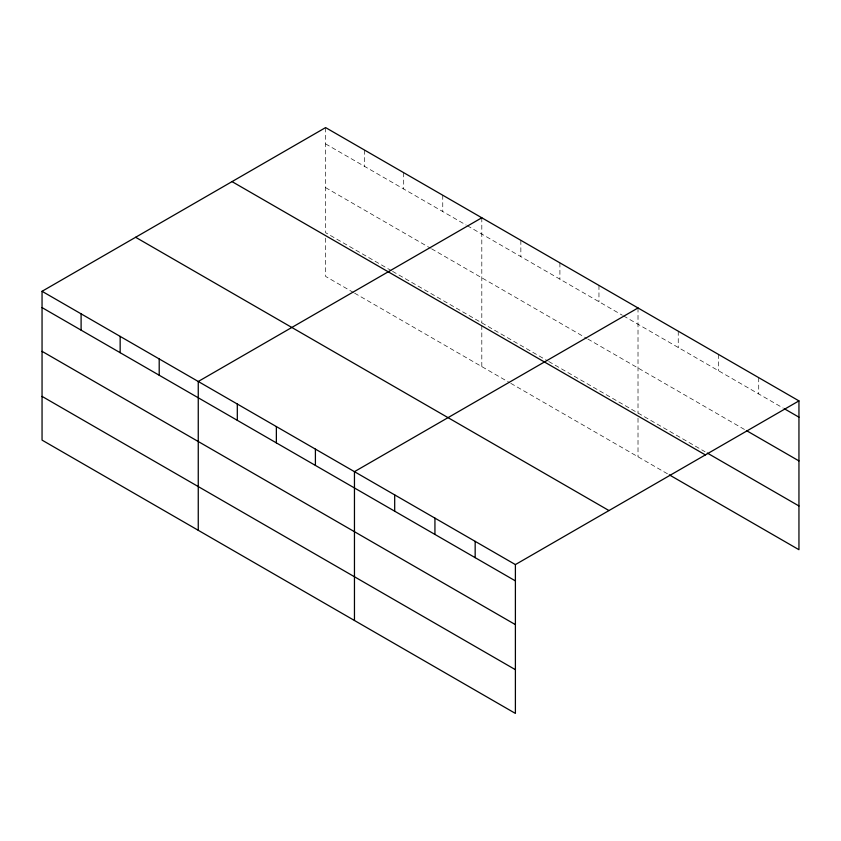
<?xml version="1.0" encoding="UTF-8"?>
<svg xmlns="http://www.w3.org/2000/svg" width="841" height="841" viewBox="0 0 841 841"><rect width="100%" height="100%" fill="white"/><g stroke="black" fill="none" stroke-linecap="round" stroke-linejoin="round"><path stroke-width="0.63" stroke-dasharray="4.21 3.15" d="M325.604 143.895L466.187 225.062M467.302 225.703L622.393 315.249M623.507 315.89L783.307 408.148M325.604 187.627L430.476 248.179M431.591 248.82L586.682 338.366M587.806 339.007L745.305 429.94M391.433 270.686L325.604 232.684L325.604 127.59M392.547 271.338L547.638 360.873M548.753 361.514L705.073 451.764M353.493 292.521L325.604 276.416L325.604 235.259M354.608 293.162L509.699 382.708M510.813 383.349L668.185 474.208M758.719 377.651L758.719 393.956M718.477 354.418L718.477 370.723M678.245 331.196L678.245 347.491M638.014 307.964L638.014 413.057M638.014 418.198L638.014 456.789M598.96 285.414L598.96 301.719M559.906 262.865L559.906 279.17M520.852 240.326L520.852 256.631M481.809 217.777L481.809 322.87M481.809 325.435L481.809 366.602M442.755 195.228L442.755 211.533M403.701 172.689L403.701 188.983M364.647 150.14L364.647 166.444"/><path stroke-width="1.26" d="M515.396 624.621L515.396 564.584L42.05 291.301L42.05 440.116L515.396 713.41L515.396 624.621L42.05 351.328M669.299 474.85L798.95 549.699L798.95 400.884L325.604 127.59L42.05 291.301M481.809 217.777L198.255 381.488L198.255 530.303M638.014 307.964L354.46 471.664L354.46 620.49M515.396 564.584L798.95 400.884M784.422 408.789L798.95 417.178M746.419 430.581L798.95 460.91M707.302 453.057L798.95 505.967M232.032 181.614L705.378 454.907M135.622 237.278L608.968 510.561M42.05 307.596L515.396 580.889M42.05 396.384L515.396 669.678M475.165 541.352L475.165 557.657M434.934 518.13L434.934 534.424M394.692 494.897L394.692 511.202M315.407 449.126L315.407 465.42M276.363 426.576L276.363 442.881M237.309 404.027L237.309 420.332M159.201 358.939L159.201 375.244M120.158 336.389L120.158 352.694M81.104 313.84L81.104 330.145"/></g></svg>
